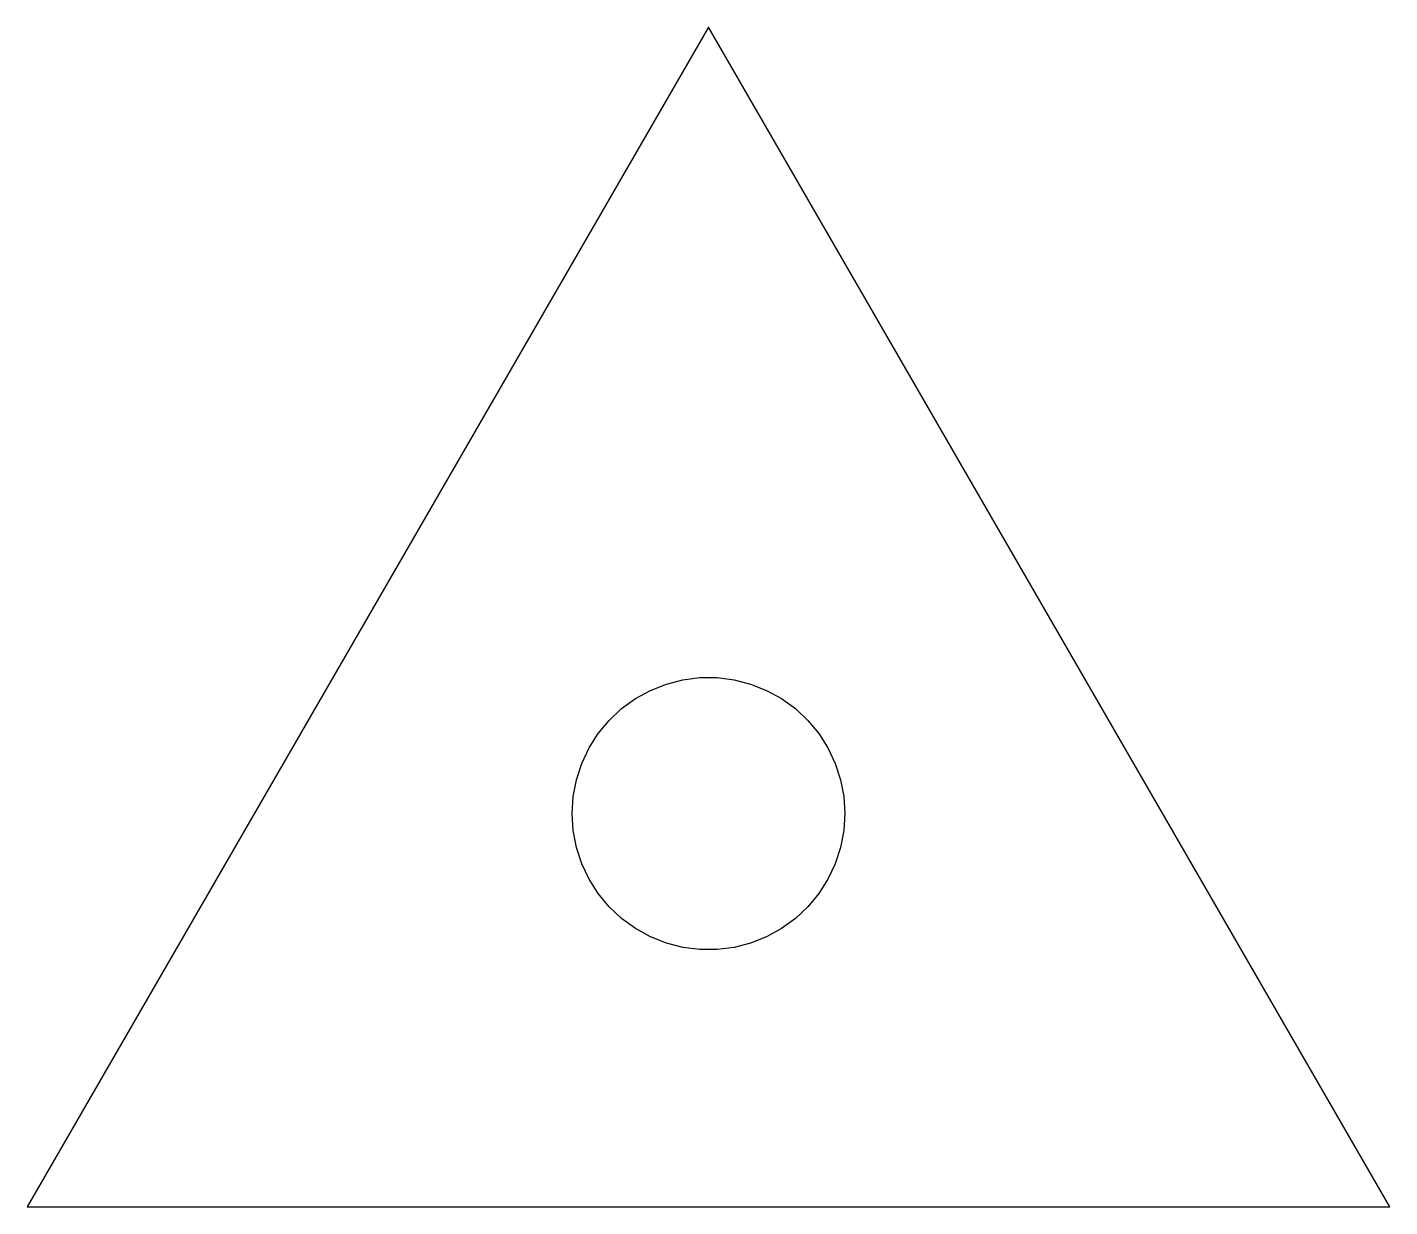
# Model space of a CAD drawing. Header units: metres. Extents: x -75 to 75, y 0 to 130.
import ezdxf

# ---------------------------------------------------------------- set-up
doc = ezdxf.new("R2010")
doc.units = ezdxf.units.M

msp = doc.modelspace()

# ---------------------------------------------------------------- linework, layer by layer
for p, q in [((0, 129.904), (-75, 0)), ((75, 0), (0, 129.904)), ((-6.38669, 56.8737), (-4.63525, 57.5671)), ((-4.63525, 57.5671), (-2.81071, 58.0356)), ((-2.81071, 58.0356), (-0.941849, 58.2717)), ((-0.941849, 58.2717), (0.941849, 58.2717)), ((0.941849, 58.2717), (2.81071, 58.0356)), ((2.81071, 58.0356), (4.63525, 57.5671)), ((4.63525, 57.5671), (6.38669, 56.8737)), ((-9.56136, 54.859), (-8.0374, 55.9662)), ((-8.0374, 55.9662), (-6.38669, 56.8737)), ((6.38669, 56.8737), (8.0374, 55.9662)), ((8.0374, 55.9662), (9.56136, 54.859)), ((-10.9345, 53.5695), (-9.56136, 54.859)), ((9.56136, 54.859), (10.9345, 53.5695)), ((-12.1353, 52.118), (-10.9345, 53.5695)), ((10.9345, 53.5695), (12.1353, 52.118)), ((-13.1446, 50.5276), (-12.1353, 52.118)), ((12.1353, 52.118), (13.1446, 50.5276)), ((-13.9466, 48.8231), (-13.1446, 50.5276)), ((13.1446, 50.5276), (13.9466, 48.8231)), ((-14.5287, 47.0316), (-13.9466, 48.8231)), ((13.9466, 48.8231), (14.5287, 47.0316)), ((-14.8817, 45.1813), (-14.5287, 47.0316)), ((14.5287, 47.0316), (14.8817, 45.1813)), ((-15, 43.3013), (-14.8817, 45.1813)), ((14.8817, 45.1813), (15, 43.3013)), ((-14.8817, 41.4213), (-15, 43.3013)), ((15, 43.3013), (14.8817, 41.4213)), ((-14.5287, 39.5709), (-14.8817, 41.4213)), ((14.8817, 41.4213), (14.5287, 39.5709)), ((-13.9466, 37.7794), (-14.5287, 39.5709)), ((14.5287, 39.5709), (13.9466, 37.7794)), ((-13.1446, 36.075), (-13.9466, 37.7794)), ((13.9466, 37.7794), (13.1446, 36.075)), ((-12.1353, 34.4845), (-13.1446, 36.075)), ((13.1446, 36.075), (12.1353, 34.4845)), ((-10.9345, 33.0331), (-12.1353, 34.4845)), ((-9.56136, 31.7436), (-10.9345, 33.0331)), ((10.9345, 33.0331), (9.56136, 31.7436)), ((12.1353, 34.4845), (10.9345, 33.0331)), ((-8.0374, 30.6363), (-9.56136, 31.7436)), ((9.56136, 31.7436), (8.0374, 30.6363)), ((-6.38669, 29.7289), (-8.0374, 30.6363)), ((8.0374, 30.6363), (6.38669, 29.7289)), ((-4.63525, 29.0354), (-6.38669, 29.7289)), ((-2.81071, 28.567), (-4.63525, 29.0354)), ((-0.941849, 28.3309), (-2.81071, 28.567)), ((2.81071, 28.567), (0.941849, 28.3309)), ((4.63525, 29.0354), (2.81071, 28.567)), ((6.38669, 29.7289), (4.63525, 29.0354)), ((0.941849, 28.3309), (-0.941849, 28.3309)), ((-75, 0), (75, 0))]:
    msp.add_line(p, q)

doc.saveas('drawing.dxf')
